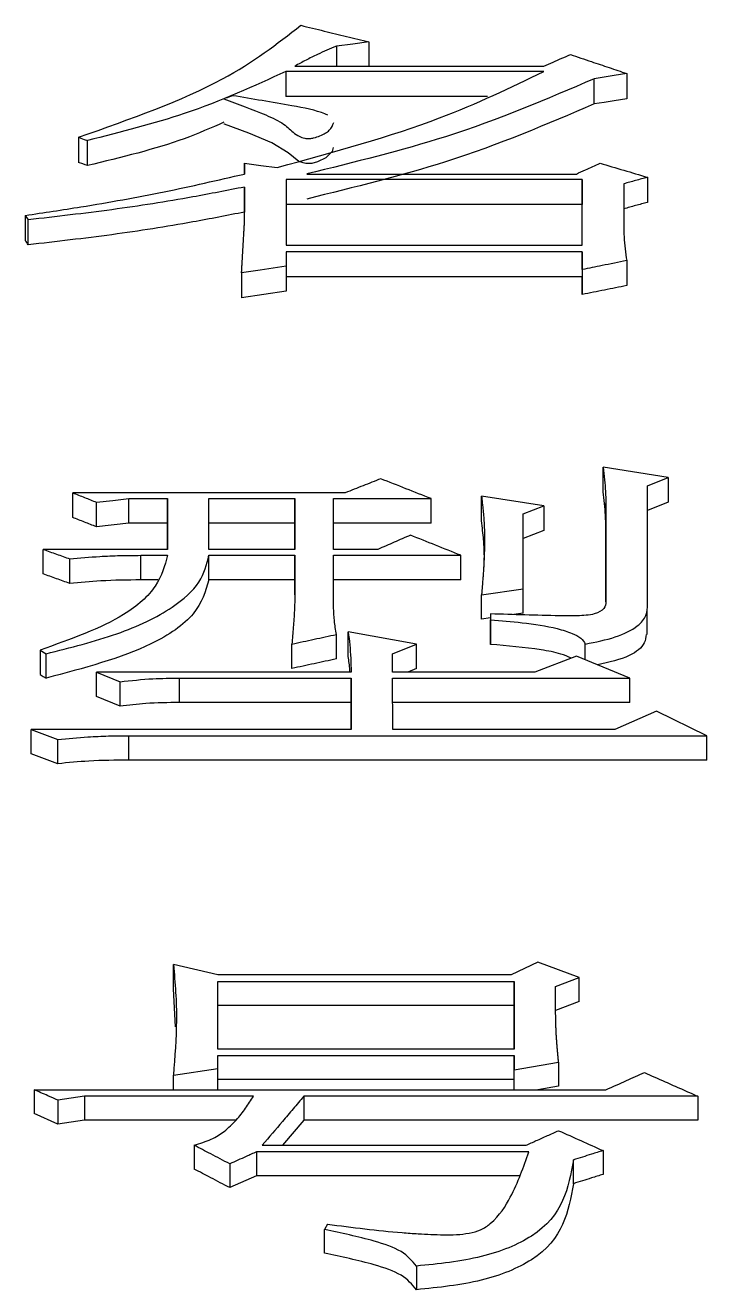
# Model space of a CAD drawing. Header units: millimetres. Extents: x 2136 to 4572, y 748 to 2471.
# Drawn here: x 2814.647 to 2817.135, y 2280.58 to 2285.196 of the extents above; entities that cross this region are included whole.
import ezdxf

# ---------------------------------------------------------------- set-up
doc = ezdxf.new("R2010")
doc.units = ezdxf.units.MM

msp = doc.modelspace()

# ---------------------------------------------------------------- linework, layer by layer
at = {"color": 7, "linetype": 'Continuous', "lineweight": 25}
for p, q in [((2815.7827, 2285.1201), (2815.7827, 2285.0473)), ((2815.9017, 2285.1354), (2815.9017, 2285.0473)), ((2816.5398, 2285.028), (2815.5987, 2285.0281)), ((2815.5987, 2285.0281), (2815.5987, 2284.9361)), ((2815.6312, 2285.0473), (2816.5399, 2285.0473)), ((2816.7236, 2284.9091), (2816.7236, 2285.001)), ((2816.8428, 2285.0203), (2816.8428, 2284.9284)), ((2816.3341, 2284.9361), (2815.5987, 2284.9361)), ((2814.8415, 2284.7873), (2814.8415, 2284.6956)), ((2814.8739, 2284.6839), (2814.8739, 2284.7755)), ((2815.4474, 2284.6533), (2815.4474, 2284.6928)), ((2815.4474, 2284.6928), (2815.4474, 2284.6533)), ((2815.6745, 2284.6533), (2816.6589, 2284.6533)), ((2815.4474, 2284.478), (2815.4474, 2284.6057)), ((2815.4474, 2284.6057), (2815.4474, 2284.5143)), ((2815.5988, 2284.6335), (2815.5988, 2284.3936)), ((2816.6805, 2284.6335), (2815.5988, 2284.6335)), ((2816.6805, 2284.3936), (2816.6805, 2284.6335)), ((2816.6805, 2284.6335), (2816.6805, 2284.542)), ((2816.832, 2284.6176), (2816.832, 2284.466)), ((2816.9185, 2284.6414), (2816.9185, 2284.5499)), ((2815.4474, 2284.4779), (2815.4474, 2284.5143)), ((2816.6805, 2284.542), (2815.5988, 2284.5421)), ((2816.6805, 2284.3936), (2816.6805, 2284.542)), ((2814.6469, 2284.5021), (2814.6577, 2284.4861)), ((2814.6469, 2284.5021), (2814.6469, 2284.4108)), ((2814.6577, 2284.3948), (2814.6577, 2284.4861)), ((2815.5988, 2284.3936), (2816.6805, 2284.3936)), ((2816.6805, 2284.3693), (2815.5988, 2284.3694)), ((2815.5988, 2284.3694), (2815.5988, 2284.3168)), ((2816.6805, 2284.3046), (2816.6805, 2284.3693)), ((2816.6805, 2284.3693), (2816.6805, 2284.2783)), ((2816.8428, 2284.337), (2816.8428, 2284.2459)), ((2815.4365, 2284.2924), (2815.4365, 2284.2014)), ((2815.5988, 2284.3168), (2815.5988, 2284.2257)), ((2816.6805, 2284.3046), (2816.6805, 2284.2136)), ((2816.6805, 2284.2783), (2815.5988, 2284.2783)), ((2816.6805, 2284.2136), (2816.6805, 2284.2783)), ((2816.9942, 2283.5449), (2816.7563, 2283.5832)), ((2816.7563, 2283.4931), (2816.7563, 2283.5832)), ((2816.9185, 2283.515), (2816.9942, 2283.5449)), ((2816.9942, 2283.5449), (2816.9942, 2283.4548)), ((2816.9185, 2283.0823), (2816.9185, 2283.515)), ((2815.8152, 2283.4894), (2814.82, 2283.4894)), ((2814.82, 2283.3994), (2814.82, 2283.4894)), ((2814.9065, 2283.3652), (2814.9065, 2283.4551)), ((2815.0255, 2283.468), (2815.1661, 2283.468)), ((2815.0255, 2283.3781), (2815.0255, 2283.468)), ((2815.1661, 2283.468), (2815.1661, 2283.2828)), ((2815.1661, 2283.3781), (2815.1661, 2283.468)), ((2815.3176, 2283.468), (2815.6313, 2283.468)), ((2815.3176, 2283.2827), (2815.3176, 2283.468)), ((2815.6313, 2283.468), (2815.6313, 2283.2827)), ((2815.6313, 2283.3781), (2815.6313, 2283.468)), ((2815.7719, 2283.468), (2816.1289, 2283.468)), ((2815.7719, 2283.2827), (2815.7719, 2283.468)), ((2816.1289, 2283.378), (2816.1289, 2283.468)), ((2816.3128, 2283.3866), (2816.3128, 2283.4765)), ((2816.5399, 2283.4422), (2816.3128, 2283.4765)), ((2816.9942, 2283.4548), (2816.9185, 2283.425)), ((2816.4642, 2283.4122), (2816.5399, 2283.4422)), ((2816.5399, 2283.4422), (2816.5399, 2283.3523)), ((2816.7671, 2283.4508), (2816.7671, 2283.091)), ((2816.7671, 2283.3609), (2816.7671, 2283.4508)), ((2815.0255, 2283.3781), (2814.9065, 2283.3652)), ((2815.1661, 2283.3781), (2815.0255, 2283.3781)), ((2815.1661, 2283.2828), (2815.1661, 2283.3781)), ((2815.6313, 2283.3781), (2815.3176, 2283.3781)), ((2815.6313, 2283.2827), (2815.6313, 2283.3781)), ((2816.1289, 2283.378), (2815.7719, 2283.378)), ((2816.7671, 2283.091), (2816.7671, 2283.3609)), ((2816.5399, 2283.3523), (2816.4642, 2283.3223)), ((2815.1661, 2283.2828), (2814.7118, 2283.2828)), ((2814.7118, 2283.1931), (2814.7118, 2283.2828)), ((2815.6313, 2283.2827), (2815.3176, 2283.2827)), ((2815.9342, 2283.2827), (2815.7719, 2283.2827)), ((2814.8092, 2283.1584), (2814.8092, 2283.2481)), ((2815.0688, 2283.2611), (2815.1661, 2283.2611)), ((2815.0688, 2283.1714), (2815.0688, 2283.2611)), ((2815.3175, 2283.2611), (2815.6313, 2283.2611)), ((2815.6313, 2283.2611), (2815.6313, 2283.1173)), ((2815.6313, 2283.1714), (2815.6313, 2283.2611)), ((2815.7719, 2283.2611), (2816.237, 2283.2611)), ((2815.7719, 2283.1173), (2815.7719, 2283.2611)), ((2816.237, 2283.1714), (2816.237, 2283.2611)), ((2815.1304, 2283.1714), (2815.0688, 2283.1714)), ((2815.6313, 2283.1714), (2815.3175, 2283.1714)), ((2815.6313, 2283.1172), (2815.6313, 2283.1714)), ((2816.237, 2283.1714), (2815.7719, 2283.1714)), ((2816.3128, 2283.1173), (2816.4642, 2283.1392)), ((2816.4642, 2283.0497), (2816.4642, 2283.1392)), ((2816.3128, 2283.0279), (2816.3128, 2283.1173)), ((2816.3452, 2283.0472), (2816.3452, 2283.0252)), ((2816.3452, 2283.0472), (2816.3452, 2282.9578)), ((2816.4642, 2283.0497), (2816.4309, 2283.0449)), ((2816.918, 2282.9717), (2816.918, 2283.0611)), ((2816.3452, 2283.0325), (2816.3128, 2283.0279)), ((2816.3452, 2282.9359), (2816.3452, 2283.0252)), ((2815.7827, 2282.8831), (2815.7827, 2282.9724)), ((2816.0748, 2282.937), (2815.826, 2282.9812)), ((2815.826, 2282.8919), (2815.826, 2282.9812)), ((2814.701, 2282.915), (2814.7226, 2282.9017)), ((2814.701, 2282.915), (2814.701, 2282.8258)), ((2815.6205, 2282.8478), (2815.6205, 2282.9371)), ((2815.9882, 2282.9017), (2816.0748, 2282.937)), ((2815.9882, 2282.8351), (2815.9882, 2282.9017)), ((2816.0748, 2282.8478), (2816.0748, 2282.937)), ((2816.6914, 2282.8795), (2816.6914, 2282.937)), ((2816.6589, 2282.8928), (2816.5075, 2282.8351)), ((2816.8536, 2282.8128), (2816.6589, 2282.8928)), ((2814.9065, 2282.8351), (2814.9931, 2282.7995)), ((2815.8368, 2282.8351), (2814.9065, 2282.8351)), ((2814.9065, 2282.746), (2814.9065, 2282.8351)), ((2815.2094, 2282.8129), (2815.8368, 2282.8129)), ((2815.2094, 2282.7238), (2815.2094, 2282.8129)), ((2815.8368, 2282.8129), (2815.8368, 2282.625)), ((2815.8368, 2282.7238), (2815.8368, 2282.8129)), ((2815.9882, 2282.8129), (2816.8536, 2282.8128)), ((2815.9883, 2282.6249), (2815.9882, 2282.8129)), ((2816.5075, 2282.8351), (2815.9882, 2282.8351)), ((2816.0748, 2282.8478), (2816.0437, 2282.8351)), ((2816.8536, 2282.7238), (2816.8536, 2282.8128)), ((2814.9931, 2282.7105), (2814.9931, 2282.7995)), ((2814.9931, 2282.7105), (2814.9065, 2282.746)), ((2815.8368, 2282.7238), (2815.2094, 2282.7238)), ((2815.8368, 2282.625), (2815.8368, 2282.7238)), ((2816.8536, 2282.7238), (2815.9882, 2282.7238)), ((2816.951, 2282.6923), (2816.7996, 2282.6249)), ((2817.1349, 2282.6024), (2816.951, 2282.6923)), ((2814.6685, 2282.5361), (2814.6685, 2282.625)), ((2814.6685, 2282.625), (2814.7659, 2282.589)), ((2815.8368, 2282.625), (2814.6685, 2282.625)), ((2816.7996, 2282.6249), (2815.9883, 2282.6249)), ((2814.7659, 2282.5002), (2814.7659, 2282.589)), ((2815.0255, 2282.5137), (2815.0255, 2282.6025)), ((2815.0255, 2282.6025), (2817.1349, 2282.6024)), ((2817.1349, 2282.5136), (2817.1349, 2282.6024)), ((2814.7659, 2282.5002), (2814.6685, 2282.5361)), ((2817.1349, 2282.5136), (2815.0255, 2282.5137)), ((2815.1878, 2281.6789), (2815.1878, 2281.7666)), ((2815.35, 2281.7289), (2815.1878, 2281.7666)), ((2816.5183, 2281.776), (2816.421, 2281.7289)), ((2816.6698, 2281.7195), (2816.5183, 2281.776)), ((2816.421, 2281.7289), (2815.35, 2281.7289)), ((2815.35, 2281.7054), (2816.4318, 2281.7053)), ((2815.35, 2281.4586), (2815.35, 2281.7054)), ((2816.4318, 2281.7053), (2816.4318, 2281.4586)), ((2816.4318, 2281.6177), (2816.4318, 2281.7053)), ((2816.5832, 2281.6865), (2816.6698, 2281.7195)), ((2816.6698, 2281.6318), (2816.6698, 2281.7195)), ((2815.1954, 2281.5396), (2815.1878, 2281.6789)), ((2816.4318, 2281.6177), (2815.35, 2281.6177)), ((2816.4318, 2281.4586), (2816.4318, 2281.6177)), ((2816.6698, 2281.6318), (2816.5832, 2281.5989)), ((2816.4318, 2281.4586), (2815.35, 2281.4586)), ((2815.35, 2281.4347), (2816.4318, 2281.4347)), ((2815.35, 2281.3869), (2815.35, 2281.4347)), ((2816.4318, 2281.4347), (2816.4318, 2281.3821)), ((2816.4318, 2281.3474), (2816.4318, 2281.4347)), ((2815.1878, 2281.3629), (2815.35, 2281.3869)), ((2815.35, 2281.3101), (2815.35, 2281.3869)), ((2816.4318, 2281.3821), (2816.594, 2281.4108)), ((2816.4318, 2281.3101), (2816.4318, 2281.3821)), ((2816.594, 2281.4108), (2816.594, 2281.3235)), ((2815.1878, 2281.3101), (2815.1878, 2281.3629)), ((2816.4318, 2281.3474), (2815.35, 2281.3474)), ((2816.4318, 2281.3101), (2816.4318, 2281.3474)), ((2814.6794, 2281.3101), (2816.7671, 2281.3101)), ((2814.6794, 2281.3101), (2814.6794, 2281.223)), ((2814.8633, 2281.2861), (2814.7659, 2281.2716)), ((2815.4799, 2281.2861), (2814.8633, 2281.2861)), ((2814.8633, 2281.2861), (2814.8633, 2281.199)), ((2817.1025, 2281.286), (2815.6638, 2281.286)), ((2815.6638, 2281.286), (2815.6638, 2281.199)), ((2816.594, 2281.3235), (2816.5179, 2281.3101)), ((2817.1025, 2281.286), (2817.1025, 2281.1989)), ((2814.7659, 2281.2716), (2814.7659, 2281.1846)), ((2814.7659, 2281.1846), (2814.6794, 2281.223)), ((2814.8633, 2281.199), (2814.7659, 2281.1846)), ((2815.4164, 2281.199), (2814.8633, 2281.199)), ((2815.6638, 2281.199), (2815.586, 2281.1072)), ((2817.1025, 2281.1989), (2815.6638, 2281.199)), ((2815.2635, 2281.1073), (2815.2635, 2281.0204)), ((2815.5123, 2281.1072), (2816.4751, 2281.1072)), ((2816.4859, 2281.0829), (2815.4907, 2281.083)), ((2815.4907, 2281.083), (2815.4907, 2280.9961)), ((2816.6481, 2280.967), (2816.6481, 2281.0538)), ((2816.7563, 2281.0878), (2816.7563, 2281.001)), ((2815.3933, 2281.0392), (2815.3933, 2280.9524)), ((2815.4907, 2280.9961), (2815.3933, 2280.9524)), ((2816.4501, 2280.9961), (2815.4907, 2280.9961)), ((2815.7503, 2280.819), (2815.7395, 2280.7994)), ((2815.7395, 2280.7129), (2815.7395, 2280.7994)), ((2816.0748, 2280.6661), (2816.0748, 2280.5798))]:
    msp.add_line(p, q, dxfattribs=at)
at = {"color": 7, "linetype": 'Continuous', "lineweight": 25, "flags": 128}
for points in [[(2815.9017, 2285.1354), (2815.8422, 2285.1277), (2815.7827, 2285.1201)], [(2816.8428, 2285.0203), (2816.7965, 2285.0128), (2816.7602, 2285.007), (2816.7238, 2285.0011)], [(2815.4041, 2284.9393), (2815.3958, 2284.9363), (2815.3837, 2284.9319), (2815.378, 2284.9299)], [(2816.8428, 2284.9284), (2816.7965, 2284.9209), (2816.7601, 2284.915), (2816.7238, 2284.9091)], [(2815.7715, 2284.7496), (2815.7678, 2284.7357), (2815.7447, 2284.7125), (2815.7132, 2284.6976), (2815.6927, 2284.6922), (2815.6823, 2284.6912), (2815.6715, 2284.6916), (2815.6609, 2284.6937), (2815.6462, 2284.6996), (2815.6061, 2284.731), (2815.5466, 2284.7668), (2815.4633, 2284.8027), (2815.3738, 2284.835), (2815.3715, 2284.8358), (2815.3715, 2284.8358)], [(2814.8416, 2284.7873), (2814.8498, 2284.7843), (2814.8619, 2284.7799), (2814.8739, 2284.7755)], [(2814.8739, 2284.6839), (2814.8657, 2284.6869), (2814.8575, 2284.6899), (2814.8415, 2284.6956)], [(2815.4474, 2284.6928), (2815.5068, 2284.6849), (2815.5662, 2284.677)], [(2815.5988, 2284.3168), (2815.5518, 2284.3097), (2815.5048, 2284.3027), (2815.4365, 2284.2924)], [(2815.5988, 2284.2257), (2815.5177, 2284.2136), (2815.4365, 2284.2014)], [(2814.9065, 2283.4551), (2814.966, 2283.4616), (2815.0255, 2283.468)], [(2815.3175, 2283.1714), (2815.3175, 2283.2033), (2815.3175, 2283.2611)], [(2814.7226, 2282.8125), (2814.7226, 2282.8456), (2814.7226, 2282.8736), (2814.7226, 2282.9017)], [(2814.701, 2282.8258), (2814.7118, 2282.8191), (2814.7226, 2282.8125)]]:
    msp.add_lwpolyline(points, dxfattribs=at)
at = {"color": 7, "linetype": 'Continuous', "lineweight": 25}
for points, knots in [([(2814.8415, 2284.7873), (2815.0311, 2284.8544), (2815.3662, 2284.973), (2815.566, 2285.1287), (2815.6528, 2285.1963)], [0, 0, 0, 0, 0.565519, 1, 1, 1, 1]), ([(2815.6528, 2285.1963), (2815.6813, 2285.1893), (2815.737, 2285.1757), (2815.82, 2285.1554), (2815.8744, 2285.1421), (2815.9017, 2285.1354)], [0, 0, 0, 0, 0.343461, 0.671731, 1, 1, 1, 1]), ([(2815.7827, 2285.1201), (2815.7594, 2285.1102), (2815.7206, 2285.0938), (2815.6715, 2285.069), (2815.6447, 2285.0545), (2815.6312, 2285.0473)], [0, 0, 0, 0, 0.429081, 0.714347, 1, 1, 1, 1]), ([(2816.5399, 2285.0473), (2816.5512, 2285.0522), (2816.5731, 2285.0617), (2816.6055, 2285.0757), (2816.6267, 2285.0849), (2816.6372, 2285.0895)], [0, 0, 0, 0, 0.347839, 0.673919, 1, 1, 1, 1]), ([(2816.6372, 2285.0895), (2816.6628, 2285.0809), (2816.7098, 2285.0651), (2816.7783, 2285.042), (2816.8213, 2285.0276), (2816.8428, 2285.0203)], [0, 0, 0, 0, 0.373043, 0.686521, 1, 1, 1, 1]), ([(2815.5987, 2285.0281), (2815.4813, 2284.9739), (2815.27, 2284.8763), (2814.9959, 2284.8065), (2814.8739, 2284.7755)], [0, 0, 0, 0, 0.555264, 1, 1, 1, 1]), ([(2815.5662, 2284.677), (2815.7733, 2284.7336), (2816.1397, 2284.8338), (2816.4185, 2284.9691), (2816.5398, 2285.028)], [0, 0, 0, 0, 0.564995, 1, 1, 1, 1]), ([(2816.7237, 2285.0011), (2816.551, 2284.9267), (2816.2399, 2284.7929), (2815.8485, 2284.6963), (2815.6744, 2284.6534)], [0, 0, 0, 0, 0.555354, 1, 1, 1, 1]), ([(2815.7513, 2284.868), (2815.7478, 2284.8696), (2815.7135, 2284.8855), (2815.5905, 2284.9082), (2815.4758, 2284.9273), (2815.4041, 2284.9393)], [0, 0, 0, 0, 0.0414954, 0.4006166, 1, 1, 1, 1]), ([(2815.3715, 2284.9276), (2815.4235, 2284.9086), (2815.5015, 2284.8801), (2815.5937, 2284.8382), (2815.6203, 2284.807), (2815.6473, 2284.7892), (2815.6661, 2284.7838), (2815.6763, 2284.7826), (2815.6879, 2284.7829), (2815.7046, 2284.786), (2815.7311, 2284.7954), (2815.7629, 2284.8138), (2815.7695, 2284.8316), (2815.7731, 2284.8413)], [0, 0, 0, 0, 0.318334, 0.477294, 0.616925, 0.687072, 0.704751, 0.71934, 0.733979, 0.755949, 0.800249, 0.89164, 1, 1, 1, 1]), ([(2816.7237, 2284.9092), (2816.551, 2284.8349), (2816.2398, 2284.7012), (2815.8485, 2284.6048), (2815.6744, 2284.5619)], [0, 0, 0, 0, 0.555295, 1, 1, 1, 1]), ([(2815.3724, 2284.8424), (2815.3255, 2284.8217), (2815.1825, 2284.7586), (2814.998, 2284.7139), (2814.8739, 2284.6839)], [0, 0, 0, 0, 0.327865, 1, 1, 1, 1]), ([(2814.6469, 2284.5021), (2814.7147, 2284.5123), (2814.8866, 2284.5381), (2815.1568, 2284.5865), (2815.3503, 2284.631), (2815.4474, 2284.6533)], [0, 0, 0, 0, 0.245289, 0.621469, 1, 1, 1, 1]), ([(2816.6589, 2284.6533), (2816.67, 2284.6584), (2816.69, 2284.6675), (2816.7189, 2284.6807), (2816.7366, 2284.6888), (2816.7454, 2284.6928)], [0, 0, 0, 0, 0.38646, 0.693229, 1, 1, 1, 1]), ([(2816.7454, 2284.6928), (2816.7743, 2284.6842), (2816.832, 2284.6671), (2816.8897, 2284.65), (2816.9185, 2284.6414)], [0, 0, 0, 0, 0.499999, 1, 1, 1, 1]), ([(2815.4474, 2284.6057), (2815.3847, 2284.5934), (2815.2271, 2284.5624), (2814.9639, 2284.5211), (2814.76, 2284.4978), (2814.6577, 2284.4861)], [0, 0, 0, 0, 0.2475218, 0.622512, 1, 1, 1, 1]), ([(2816.9185, 2284.6414), (2816.9041, 2284.6374), (2816.8752, 2284.6295), (2816.8464, 2284.6216), (2816.832, 2284.6176)], [0, 0, 0, 0, 0.5000001, 1, 1, 1, 1]), ([(2815.4474, 2284.5143), (2815.3847, 2284.502), (2815.227, 2284.471), (2814.9639, 2284.4298), (2814.76, 2284.4065), (2814.6577, 2284.3948)], [0, 0, 0, 0, 0.247562, 0.622535, 1, 1, 1, 1]), ([(2816.9185, 2284.5499), (2816.9041, 2284.546), (2816.8752, 2284.5381), (2816.8464, 2284.5301), (2816.832, 2284.5262)], [0, 0, 0, 0, 0.499999, 1, 1, 1, 1]), ([(2815.4365, 2284.2924), (2815.4366, 2284.294), (2815.4368, 2284.2963), (2815.437, 2284.2995), (2815.4371, 2284.3026), (2815.4373, 2284.3057), (2815.4375, 2284.3089), (2815.4376, 2284.3112), (2815.4378, 2284.3144), (2815.438, 2284.3175), (2815.4382, 2284.3206), (2815.4383, 2284.323), (2815.4385, 2284.3261), (2815.4387, 2284.3292), (2815.4389, 2284.3323), (2815.439, 2284.3347), (2815.4392, 2284.3378), (2815.4394, 2284.3417), (2815.4398, 2284.348), (2815.4401, 2284.3542), (2815.4405, 2284.3604), (2815.4408, 2284.3651), (2815.4411, 2284.3714), (2815.4415, 2284.3776), (2815.4418, 2284.3838), (2815.4421, 2284.3885), (2815.4425, 2284.3947), (2815.4428, 2284.401), (2815.4432, 2284.4072), (2815.4435, 2284.4118), (2815.4438, 2284.4181), (2815.4442, 2284.4243), (2815.4446, 2284.4305), (2815.4448, 2284.4351), (2815.4451, 2284.4398), (2815.4453, 2284.4437), (2815.4456, 2284.4475), (2815.4458, 2284.4506), (2815.4459, 2284.4537), (2815.4461, 2284.4561), (2815.4463, 2284.4592), (2815.4464, 2284.4623), (2815.4466, 2284.4654), (2815.4468, 2284.4677), (2815.4469, 2284.4706), (2815.4471, 2284.474), (2815.4473, 2284.4767), (2815.4474, 2284.478)], [0, 0, 0, 0, 0.025173, 0.03776, 0.050346, 0.075519, 0.088105, 0.100692, 0.113278, 0.138451, 0.151038, 0.163624, 0.176211, 0.201384, 0.21397, 0.226556, 0.239143, 0.264316, 0.289489, 0.339835, 0.365007, 0.39018, 0.415353, 0.465699, 0.490872, 0.516045, 0.541218, 0.591564, 0.616737, 0.64191, 0.667082, 0.717428, 0.742601, 0.767774, 0.792947, 0.81812, 0.830706, 0.855879, 0.868466, 0.881052, 0.893639, 0.918812, 0.931398, 0.943984, 0.956571, 0.978285, 1, 1, 1, 1]), ([(2816.832, 2284.466), (2816.8323, 2284.4519), (2816.8329, 2284.4234), (2816.8369, 2284.3804), (2816.8408, 2284.3515), (2816.8428, 2284.337)], [0, 0, 0, 0, 0.328449, 0.664167, 1, 1, 1, 1]), ([(2814.6577, 2284.3948), (2814.6559, 2284.3975), (2814.6523, 2284.4028), (2814.6487, 2284.4081), (2814.6469, 2284.4108)], [0, 0, 0, 0, 0.499999, 1, 1, 1, 1]), ([(2816.8428, 2284.337), (2816.8278, 2284.334), (2816.7978, 2284.328), (2816.7437, 2284.3172), (2816.7046, 2284.3094), (2816.6805, 2284.3046)], [0, 0, 0, 0, 0.277507, 0.555013, 1, 1, 1, 1]), ([(2816.8428, 2284.2459), (2816.8157, 2284.2405), (2816.7617, 2284.2298), (2816.7076, 2284.219), (2816.6805, 2284.2136)], [0, 0, 0, 0, 0.5, 1, 1, 1, 1]), ([(2816.7563, 2283.5832), (2816.7584, 2283.5678), (2816.7624, 2283.5382), (2816.7656, 2283.494), (2816.7666, 2283.4652), (2816.7671, 2283.4508)], [0, 0, 0, 0, 0.349386, 0.674644, 1, 1, 1, 1]), ([(2815.945, 2283.5406), (2815.9233, 2283.5321), (2815.8801, 2283.515), (2815.8368, 2283.4979), (2815.8152, 2283.4894)], [0, 0, 0, 0, 0.499996, 1, 1, 1, 1]), ([(2816.1289, 2283.468), (2816.0982, 2283.4801), (2816.0369, 2283.5044), (2815.9756, 2283.5285), (2815.945, 2283.5406)], [0, 0, 0, 0, 0.5, 1, 1, 1, 1]), ([(2814.82, 2283.4894), (2814.8344, 2283.4837), (2814.8632, 2283.4723), (2814.8921, 2283.4609), (2814.9065, 2283.4551)], [0, 0, 0, 0, 0.499999, 1, 1, 1, 1]), ([(2816.3128, 2283.4765), (2816.3131, 2283.4737), (2816.3137, 2283.4681), (2816.3147, 2283.4597), (2816.3156, 2283.4513), (2816.3166, 2283.4429), (2816.3175, 2283.4345), (2816.3183, 2283.4261), (2816.319, 2283.4191), (2816.3196, 2283.4121), (2816.3203, 2283.4051), (2816.3216, 2283.3882), (2816.3238, 2283.3516), (2816.3241, 2283.3064), (2816.3229, 2283.2668), (2816.322, 2283.2469), (2816.3215, 2283.2356), (2816.3209, 2283.2242), (2816.32, 2283.21), (2816.319, 2283.1958), (2816.3181, 2283.1844), (2816.3174, 2283.1759), (2816.3168, 2283.1673), (2816.3162, 2283.1602), (2816.3158, 2283.1545), (2816.3155, 2283.1502), (2816.3151, 2283.1459), (2816.3148, 2283.1416), (2816.3145, 2283.1374), (2816.3141, 2283.1331), (2816.3138, 2283.1288), (2816.3135, 2283.1252), (2816.3131, 2283.1214), (2816.3129, 2283.119), (2816.3128, 2283.1173)], [0, 0, 0, 0, 0.023618, 0.047236, 0.070855, 0.094473, 0.118091, 0.141709, 0.165327, 0.177136, 0.200755, 0.224373, 0.318848, 0.507812, 0.602286, 0.649522, 0.67314, 0.696758, 0.743995, 0.791231, 0.81485, 0.838468, 0.862086, 0.885704, 0.897513, 0.909322, 0.921131, 0.932941, 0.94475, 0.956559, 0.968368, 0.980177, 0.986081, 1, 1, 1, 1]), ([(2816.7671, 2283.3609), (2816.7665, 2283.3764), (2816.7655, 2283.4062), (2816.7621, 2283.4503), (2816.7582, 2283.4789), (2816.7563, 2283.4931)], [0, 0, 0, 0, 0.349838, 0.674851, 1, 1, 1, 1]), ([(2816.4642, 2283.1392), (2816.4642, 2283.1801), (2816.4642, 2283.2717), (2816.4642, 2283.3622), (2816.4642, 2283.4122)], [0, 0, 0, 0, 0.447226, 1, 1, 1, 1]), ([(2814.9065, 2283.3652), (2814.8921, 2283.3709), (2814.8632, 2283.3824), (2814.8344, 2283.3937), (2814.82, 2283.3994)], [0, 0, 0, 0, 0.5000031, 1, 1, 1, 1]), ([(2816.3201, 2283.3168), (2816.3201, 2283.317), (2816.3184, 2283.3404), (2816.3156, 2283.3636), (2816.3128, 2283.3866)], [0, 0, 0, 0, 0.008247, 1, 1, 1, 1]), ([(2816.0531, 2283.3346), (2816.0333, 2283.326), (2815.9937, 2283.3087), (2815.954, 2283.2914), (2815.9342, 2283.2827)], [0, 0, 0, 0, 0.499996, 1, 1, 1, 1]), ([(2816.237, 2283.2611), (2816.2064, 2283.2733), (2816.1451, 2283.2979), (2816.0838, 2283.3224), (2816.0531, 2283.3346)], [0, 0, 0, 0, 0.5, 1, 1, 1, 1]), ([(2816.3191, 2283.329), (2816.3191, 2283.329), (2816.319, 2283.33), (2816.3218, 2283.2692), (2816.3219, 2283.2513), (2816.3219, 2283.2485)], [0, 0, 0, 0, 0.007849, 0.849098, 1, 1, 1, 1]), ([(2814.7118, 2283.2828), (2814.728, 2283.277), (2814.7605, 2283.2654), (2814.7929, 2283.2539), (2814.8092, 2283.2481)], [0, 0, 0, 0, 0.499998, 1, 1, 1, 1]), ([(2815.1661, 2283.2611), (2815.1561, 2283.2233), (2815.1359, 2283.1472), (2814.9922, 2283.0189), (2814.8122, 2282.9547), (2814.701, 2282.915)], [0, 0, 0, 0, 0.273464, 0.551009, 1, 1, 1, 1]), ([(2814.7226, 2282.9017), (2814.8117, 2282.924), (2814.9874, 2282.9682), (2815.1804, 2283.0598), (2815.2928, 2283.1614), (2815.3093, 2283.228), (2815.3175, 2283.2611)], [0, 0, 0, 0, 0.2896566, 0.5714564, 0.7872041, 1, 1, 1, 1]), ([(2814.8092, 2283.2481), (2814.8456, 2283.2515), (2814.9065, 2283.2571), (2814.9936, 2283.2605), (2815.0437, 2283.2609), (2815.0688, 2283.2611)], [0, 0, 0, 0, 0.426096, 0.71242, 1, 1, 1, 1]), ([(2816.3219, 2283.2595), (2816.3218, 2283.2555), (2816.3216, 2283.243), (2816.3203, 2283.2186), (2816.3194, 2283.202)], [0, 0, 0, 0, 0.322479, 1, 1, 1, 1]), ([(2814.8092, 2283.1584), (2814.7929, 2283.1642), (2814.7605, 2283.1758), (2814.728, 2283.1873), (2814.7118, 2283.1931)], [0, 0, 0, 0, 0.500004, 1, 1, 1, 1]), ([(2815.3175, 2283.1714), (2815.305, 2283.1294), (2815.2798, 2283.0443), (2815.0823, 2282.9081), (2814.8602, 2282.8491), (2814.7226, 2282.8125)], [0, 0, 0, 0, 0.27123, 0.548484, 1, 1, 1, 1]), ([(2815.0688, 2283.1714), (2815.0197, 2283.1709), (2814.9323, 2283.1699), (2814.8467, 2283.162), (2814.8092, 2283.1584)], [0, 0, 0, 0, 0.560746, 1, 1, 1, 1]), ([(2815.6313, 2283.1173), (2815.6308, 2283.0981), (2815.63, 2283.0585), (2815.6254, 2282.9984), (2815.6221, 2282.9575), (2815.6205, 2282.9371)], [0, 0, 0, 0, 0.321579, 0.660777, 1, 1, 1, 1]), ([(2815.7827, 2282.9724), (2815.7801, 2282.9889), (2815.7749, 2283.0214), (2815.7724, 2283.0697), (2815.7721, 2283.1015), (2815.7719, 2283.1173)], [0, 0, 0, 0, 0.341779, 0.670798, 1, 1, 1, 1]), ([(2816.7671, 2283.091), (2816.7663, 2283.0828), (2816.7645, 2283.0662), (2816.7259, 2283.0434), (2816.6611, 2283.0394), (2816.5352, 2283.0412), (2816.4293, 2283.0445), (2816.3452, 2283.0472)], [0, 0, 0, 0, 0.110716, 0.223974, 0.35482, 0.487804, 1, 1, 1, 1]), ([(2816.6914, 2282.937), (2816.7295, 2282.9446), (2816.8045, 2282.9595), (2816.8824, 2282.998), (2816.9178, 2283.0413), (2816.9183, 2283.0687), (2816.9185, 2283.0823)], [0, 0, 0, 0, 0.291536, 0.572529, 0.787239, 1, 1, 1, 1]), ([(2816.3452, 2283.0252), (2816.3839, 2283.0222), (2816.4676, 2283.0157), (2816.5707, 2283.0002), (2816.6409, 2282.9788), (2816.6787, 2282.9594), (2816.6871, 2282.9445), (2816.6914, 2282.937)], [0, 0, 0, 0, 0.279047, 0.604417, 0.761098, 0.879545, 1, 1, 1, 1]), ([(2815.6205, 2282.9371), (2815.6475, 2282.943), (2815.7016, 2282.9547), (2815.7557, 2282.9665), (2815.7827, 2282.9724)], [0, 0, 0, 0, 0.499999, 1, 1, 1, 1]), ([(2815.826, 2282.9812), (2815.828, 2282.9657), (2815.8322, 2282.9337), (2815.8354, 2282.8849), (2815.8363, 2282.8517), (2815.8368, 2282.8351)], [0, 0, 0, 0, 0.320446, 0.660167, 1, 1, 1, 1]), ([(2816.3452, 2282.9578), (2816.3452, 2282.9537), (2816.3452, 2282.9464), (2816.3452, 2282.9391), (2816.3452, 2282.9359)], [0, 0, 0, 0, 0.56, 1, 1, 1, 1]), ([(2816.9137, 2282.9718), (2816.9127, 2282.9617), (2816.9099, 2282.934), (2816.8557, 2282.8882), (2816.7782, 2282.8706), (2816.7363, 2282.861)], [0, 0, 0, 0, 0.210203, 0.572203, 1, 1, 1, 1]), ([(2816.6412, 2282.886), (2816.6286, 2282.8912), (2816.5965, 2282.9046), (2816.4956, 2282.923), (2816.4074, 2282.9306), (2816.3452, 2282.9359)], [0, 0, 0, 0, 0.15887, 0.407196, 1, 1, 1, 1]), ([(2815.7827, 2282.8831), (2815.7557, 2282.8772), (2815.7016, 2282.8655), (2815.6475, 2282.8537), (2815.6205, 2282.8478)], [0, 0, 0, 0, 0.5, 1, 1, 1, 1]), ([(2815.8323, 2282.8351), (2815.8322, 2282.8376), (2815.8309, 2282.8566), (2815.8283, 2282.8755), (2815.826, 2282.8919)], [0, 0, 0, 0, 0.130167, 1, 1, 1, 1]), ([(2814.9931, 2282.7995), (2815.0328, 2282.804), (2815.104, 2282.8119), (2815.1771, 2282.8126), (2815.2094, 2282.8129)], [0, 0, 0, 0, 0.5588348, 1, 1, 1, 1]), ([(2815.2094, 2282.7238), (2815.1683, 2282.7233), (2815.0951, 2282.7223), (2815.0242, 2282.7141), (2814.9931, 2282.7105)], [0, 0, 0, 0, 0.561086, 1, 1, 1, 1]), ([(2814.7659, 2282.589), (2814.8023, 2282.5925), (2814.8632, 2282.5983), (2814.9503, 2282.6019), (2815.0004, 2282.6023), (2815.0255, 2282.6025)], [0, 0, 0, 0, 0.426056, 0.7124, 1, 1, 1, 1]), ([(2815.0255, 2282.5137), (2814.9765, 2282.5131), (2814.889, 2282.5121), (2814.8035, 2282.5038), (2814.7659, 2282.5002)], [0, 0, 0, 0, 0.560746, 1, 1, 1, 1]), ([(2815.1878, 2281.7666), (2815.1908, 2281.733), (2815.1969, 2281.6657), (2815.2009, 2281.5314), (2815.193, 2281.4301), (2815.1878, 2281.3629)], [0, 0, 0, 0, 0.252085, 0.504197, 1, 1, 1, 1]), ([(2816.594, 2281.4108), (2816.5938, 2281.4131), (2816.5934, 2281.4177), (2816.5927, 2281.4245), (2816.5921, 2281.4314), (2816.5914, 2281.4382), (2816.5908, 2281.4451), (2816.5901, 2281.4519), (2816.5896, 2281.4576), (2816.5891, 2281.4633), (2816.5887, 2281.469), (2816.5881, 2281.4759), (2816.5874, 2281.485), (2816.5868, 2281.4941), (2816.5862, 2281.5032), (2816.5858, 2281.5101), (2816.5854, 2281.5192), (2816.5849, 2281.5283), (2816.5846, 2281.5374), (2816.5843, 2281.5442), (2816.5841, 2281.5533), (2816.5838, 2281.5624), (2816.5836, 2281.5715), (2816.5834, 2281.5806), (2816.5833, 2281.5896), (2816.5832, 2281.5987), (2816.5831, 2281.6055), (2816.5831, 2281.6123), (2816.5831, 2281.6191), (2816.5831, 2281.6248), (2816.5831, 2281.6293), (2816.583, 2281.6339), (2816.583, 2281.6384), (2816.5831, 2281.6429), (2816.5831, 2281.6463), (2816.5831, 2281.6497), (2816.5831, 2281.6542), (2816.5831, 2281.6588), (2816.5831, 2281.6633), (2816.5831, 2281.6678), (2816.5832, 2281.6723), (2816.5832, 2281.6768), (2816.5832, 2281.6812), (2816.5832, 2281.6844), (2816.5832, 2281.6865)], [0, 0, 0, 0, 0.024742, 0.049483, 0.074225, 0.098967, 0.123709, 0.14845, 0.173192, 0.185563, 0.210305, 0.235047, 0.259788, 0.309272, 0.334014, 0.358756, 0.383497, 0.432981, 0.457723, 0.482464, 0.507206, 0.55669, 0.581431, 0.606173, 0.655657, 0.680399, 0.70514, 0.729882, 0.754624, 0.779366, 0.791736, 0.804107, 0.828849, 0.84122, 0.853591, 0.865962, 0.878333, 0.903074, 0.915445, 0.927816, 0.952558, 0.964929, 0.9773, 1, 1, 1, 1]), ([(2816.7671, 2281.3101), (2816.7796, 2281.3156), (2816.8046, 2281.3267), (2816.8514, 2281.3475), (2816.8858, 2281.3628), (2816.9077, 2281.3725)], [0, 0, 0, 0, 0.266245, 0.532491, 1, 1, 1, 1]), ([(2816.9077, 2281.3725), (2816.9327, 2281.3614), (2816.9776, 2281.3415), (2817.0425, 2281.3127), (2817.0825, 2281.2949), (2817.1025, 2281.286)], [0, 0, 0, 0, 0.384573, 0.692287, 1, 1, 1, 1]), ([(2814.7659, 2281.2716), (2814.7536, 2281.2771), (2814.733, 2281.2863), (2814.7041, 2281.2991), (2814.6876, 2281.3065), (2814.6794, 2281.3101)], [0, 0, 0, 0, 0.42836, 0.71418, 1, 1, 1, 1]), ([(2815.2635, 2281.1073), (2815.2852, 2281.114), (2815.328, 2281.1274), (2815.3785, 2281.16), (2815.4178, 2281.1988), (2815.4524, 2281.242), (2815.4707, 2281.2714), (2815.4799, 2281.2861)], [0, 0, 0, 0, 0.176065, 0.348002, 0.566634, 0.783694, 1, 1, 1, 1]), ([(2815.6638, 2281.286), (2815.6508, 2281.2708), (2815.6248, 2281.2402), (2815.5743, 2281.1807), (2815.5368, 2281.1363), (2815.5123, 2281.1072)], [0, 0, 0, 0, 0.257226, 0.514452, 1, 1, 1, 1]), ([(2816.4751, 2281.1072), (2816.4875, 2281.1128), (2816.5136, 2281.1245), (2816.5533, 2281.1423), (2816.5805, 2281.1545), (2816.594, 2281.1605)], [0, 0, 0, 0, 0.3146532, 0.657326, 1, 1, 1, 1]), ([(2816.594, 2281.1605), (2816.6211, 2281.1484), (2816.6752, 2281.1242), (2816.7293, 2281.0999), (2816.7563, 2281.0878)], [0, 0, 0, 0, 0.499999, 1, 1, 1, 1]), ([(2815.3933, 2281.0392), (2815.3817, 2281.0453), (2815.3586, 2281.0574), (2815.3153, 2281.0801), (2815.2836, 2281.0967), (2815.2635, 2281.1073)], [0, 0, 0, 0, 0.2674634, 0.534927, 1, 1, 1, 1]), ([(2815.4907, 2281.083), (2815.4782, 2281.0774), (2815.4557, 2281.0673), (2815.4233, 2281.0527), (2815.4033, 2281.0437), (2815.3933, 2281.0392)], [0, 0, 0, 0, 0.384577, 0.692287, 1, 1, 1, 1]), ([(2815.7503, 2280.819), (2815.8408, 2280.8074), (2815.9503, 2280.7934), (2816.0928, 2280.783), (2816.1739, 2280.7793), (2816.2541, 2280.7812), (2816.3141, 2280.7981), (2816.3742, 2280.842), (2816.4344, 2280.939), (2816.4661, 2281.0277), (2816.4859, 2281.0829)], [0, 0, 0, 0, 0.23813, 0.287988, 0.366961, 0.446683, 0.487555, 0.537237, 0.712015, 1, 1, 1, 1]), ([(2816.6481, 2281.0538), (2816.63, 2280.9525), (2816.6045, 2280.8098), (2816.3153, 2280.6905), (2816.1562, 2280.6744), (2816.0748, 2280.6661)], [0, 0, 0, 0, 0.544628, 0.767125, 1, 1, 1, 1]), ([(2816.7563, 2281.0878), (2816.7422, 2281.0834), (2816.7172, 2281.0755), (2816.6811, 2281.0641), (2816.6591, 2281.0572), (2816.6481, 2281.0538)], [0, 0, 0, 0, 0.39043, 0.695215, 1, 1, 1, 1]), ([(2815.3933, 2280.9524), (2815.3817, 2280.9585), (2815.3586, 2280.9706), (2815.3153, 2280.9933), (2815.2836, 2281.0099), (2815.2635, 2281.0204)], [0, 0, 0, 0, 0.267647, 0.535293, 1, 1, 1, 1]), ([(2816.6481, 2280.967), (2816.63, 2280.8658), (2816.6044, 2280.7233), (2816.3152, 2280.6042), (2816.1562, 2280.5881), (2816.0748, 2280.5798)], [0, 0, 0, 0, 0.544404, 0.766963, 1, 1, 1, 1]), ([(2816.7563, 2281.001), (2816.7422, 2280.9965), (2816.7171, 2280.9887), (2816.6811, 2280.9773), (2816.6591, 2280.9704), (2816.6481, 2280.967)], [0, 0, 0, 0, 0.390574, 0.695287, 1, 1, 1, 1]), ([(2816.0748, 2280.6661), (2816.0592, 2280.6849), (2816.0272, 2280.7233), (2815.8997, 2280.7659), (2815.8006, 2280.7866), (2815.7395, 2280.7994)], [0, 0, 0, 0, 0.267599, 0.548584, 1, 1, 1, 1]), ([(2816.0748, 2280.5798), (2816.0592, 2280.5986), (2816.0271, 2280.637), (2815.8997, 2280.6795), (2815.8006, 2280.7002), (2815.7395, 2280.7129)], [0, 0, 0, 0, 0.267465, 0.548457, 1, 1, 1, 1])]:
    msp.add_open_spline(points, degree=3, knots=knots, dxfattribs=at)

doc.saveas('drawing.dxf')
